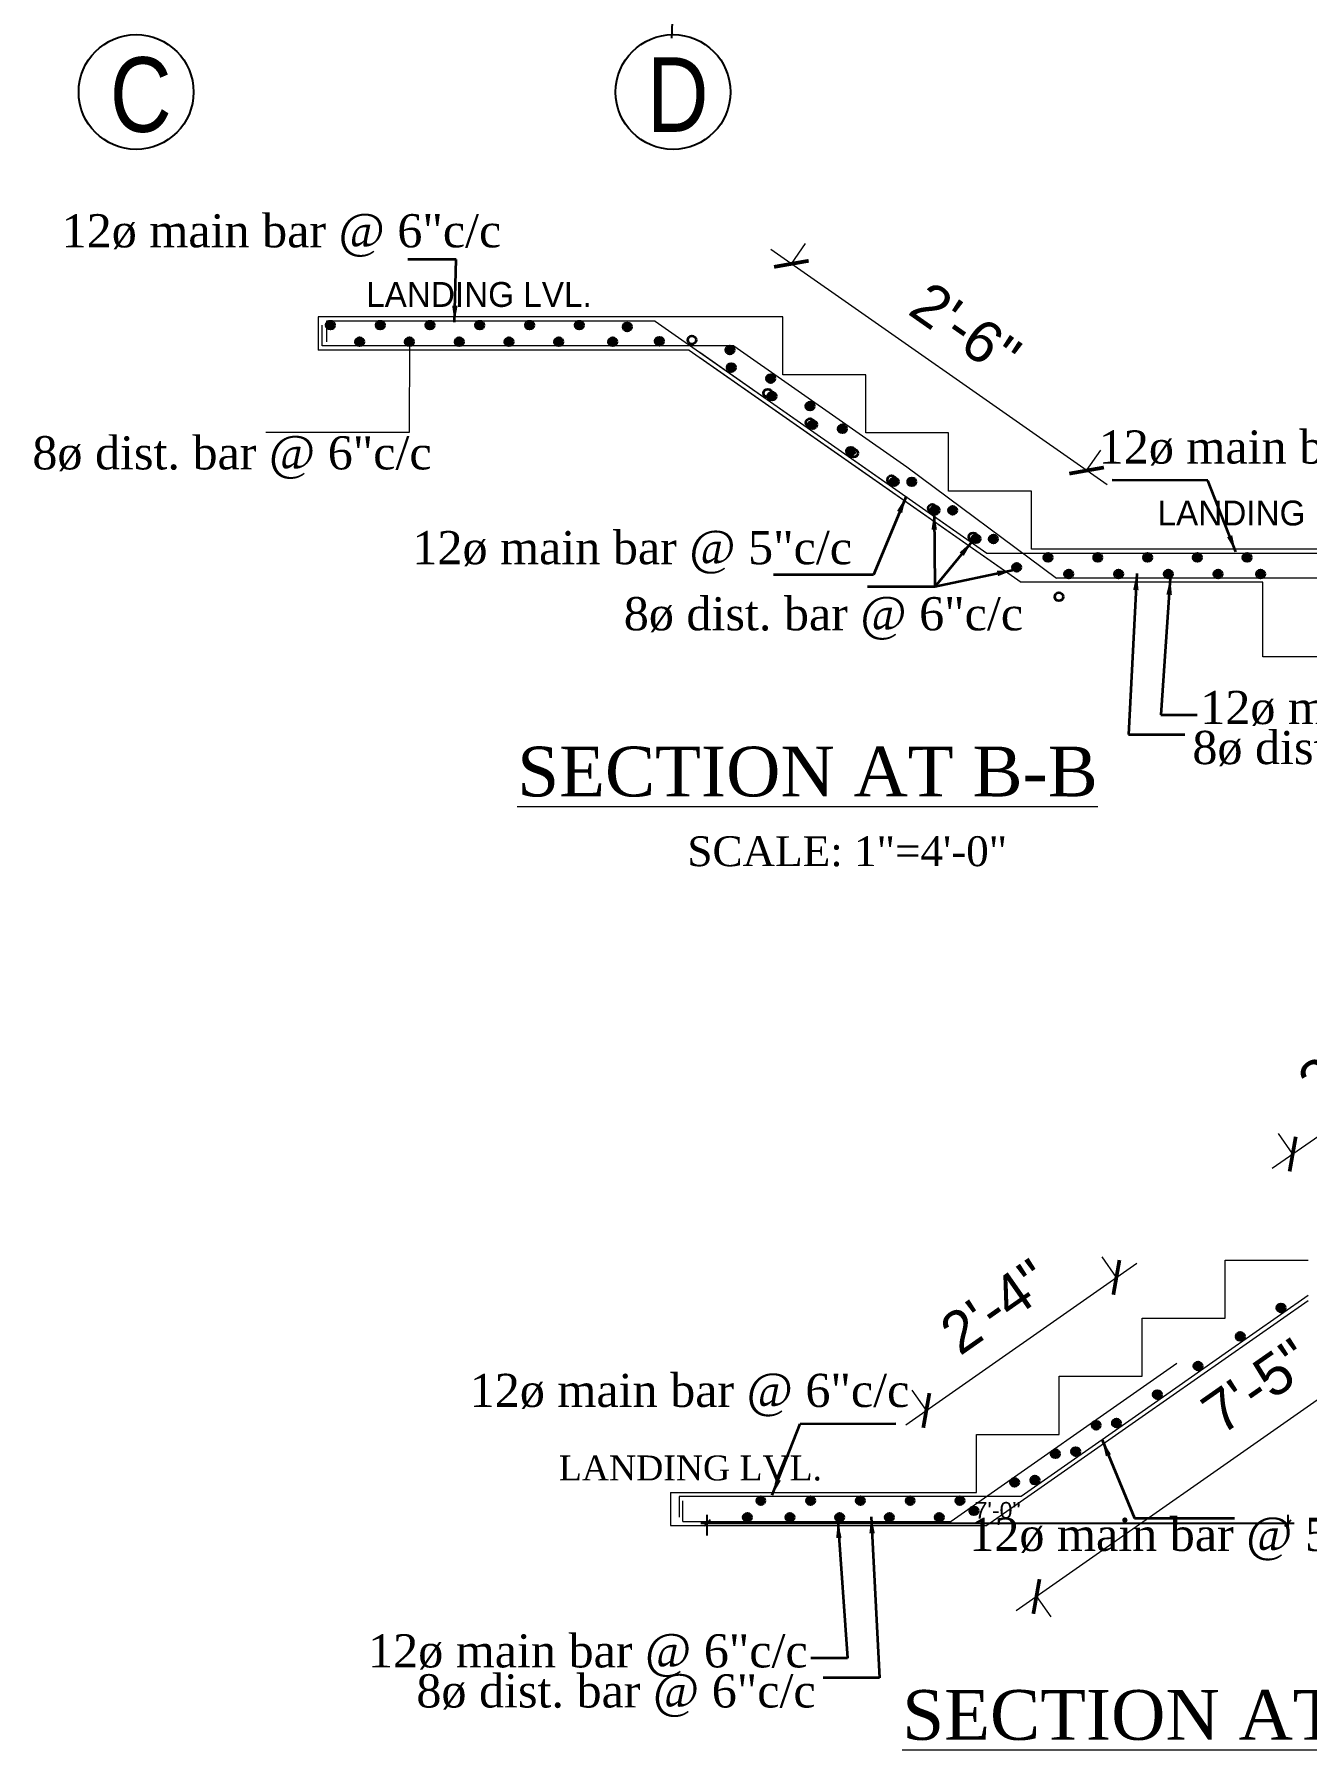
# Model space of a CAD drawing. Header units: inches. Extents: x 149715 to 152893, y -16726 to -14478.
# Drawn here: x 151562.5 to 151869.3, y -16146.7 to -15733.1 of the extents above; entities that cross this region are included whole.
import ezdxf
from ezdxf.enums import TextEntityAlignment as Align

# ---------------------------------------------------------------- set-up
doc = ezdxf.new("R2010")
doc.units = ezdxf.units.IN
doc.header["$LTSCALE"] = 0.5
doc.header["$MEASUREMENT"] = 0
doc.header["$PDMODE"] = 66
for name, color, linetype, lineweight in [('DIM_LINE', 165, 'Continuous', 15), ('hatch', 9, 'Continuous', 5), ('stair', 132, 'Continuous', 13), ('TEXT', 220, 'Continuous', 9), ('Toilet', 7, 'Continuous', 25), ('WALL SEC', 2, 'Continuous', 35)]:
    doc.layers.add(name, color=color, linetype=linetype, lineweight=lineweight)
doc.styles.add('48', font='arial.ttf', dxfattribs={"height": 4})
doc.styles.add('bimal', font='arial.ttf')
doc.styles.add('NIR', font='COPRGTL.TTF')
doc.styles.add('ordinary', font='ARIALN.TTF')
doc.styles.add('Times', font='times.ttf')
doc.dimstyles.new('1_96', dxfattribs={"dimtxt": 5, "dimasz": 3, "dimexe": 3, "dimexo": 3, "dimgap": 3, "dimtad": 1, "dimdec": 0, "dimzin": 0, "dimdsep": 46, "dimlunit": 4, "dimtxsty": 'bimal', "dimblk": 'ARCHTICK', "dimcen": 2, "dimdle": 3, "dimclrd": 3, "dimclre": 1, "dimclrt": 4, "dimadec": 0, "dimazin": 0, "dimtfac": 1, "dimtdec": 0, "dimtix": 1, "dimtofl": 0, "dimtmove": 0, "dimatfit": 3, "dimldrblk": 'ARCHTICK', "dimfxl": 1, "dimtolj": 1, "dimtzin": 0, "dimlwd": 0, "dimlwe": 9, "dimarcsym": 0})
doc.dimstyles.new('Copy of Standard', dxfattribs={"dimtxt": 9, "dimasz": 1, "dimexe": 1, "dimexo": 12, "dimgap": 1, "dimtad": 3, "dimdec": 0, "dimzin": 0, "dimdsep": 46, "dimlunit": 4, "dimtxsty": 'NIR', "dimcen": 0.09, "dimclrt": 2, "dimadec": 0, "dimazin": 0, "dimtfac": 1, "dimtdec": 0, "dimtofl": 0, "dimtmove": 2, "dimatfit": 0, "dimfxl": 1, "dimtolj": 1, "dimtzin": 0, "dimarcsym": 0})
doc.dimstyles.new('nir 48', dxfattribs={"dimscale": 0.5, "dimtxt": 4, "dimasz": 3, "dimexe": 4, "dimexo": 6, "dimgap": 2, "dimtad": 3, "dimdec": 0, "dimzin": 3, "dimlunit": 4, "dimtxsty": '48', "dimblk": 'OBLIQUE', "dimcen": 2.5, "dimdle": 3, "dimclrt": 3, "dimadec": 0, "dimazin": 0, "dimtfac": 1, "dimtdec": 0, "dimtmove": 2, "dimatfit": 3, "dimfxl": 1, "dimfxlon": 1, "dimarcsym": 0})

# ---------------------------------------------------------------- blocks, each defined once
blk = doc.blocks.new('_ArchTick')
at = {"color": 0, "linetype": 'ByBlock', "const_width": 0.15}
blk.add_lwpolyline([(-0.5, -0.5), (0.5, 0.5)], dxfattribs=at)
blk = doc.blocks.new('*D803')
at = {"layer": 'Defpoints', "color": 0, "linetype": 'Continuous', "transparency": 16777216}
for p in [(121491.84, -24467.13), (121411.84, -24523.13), (121417.82, -24531.68)]:
    blk.add_point(p, dxfattribs=at)
at = {"layer": 'WALL SEC', "color": 3, "linetype": 'Continuous', "lineweight": 0, "transparency": 16777216}
blk.add_line((121500.28, -24473.96), (121415.37, -24533.4), dxfattribs=at)
at = {"layer": 'WALL SEC', "color": 1, "linetype": 'Continuous', "lineweight": 9, "transparency": 16777216}
for p, q in [((121497.82, -24475.68), (121499.54, -24478.13)), ((121417.82, -24531.68), (121419.54, -24534.13))]:
    blk.add_line(p, q, dxfattribs=at)
at = {"layer": 'WALL SEC', "color": 3, "linetype": 'Continuous', "lineweight": 0, "transparency": 16777216, "xscale": 3, "yscale": 3, "zscale": 3}
for p, rotation in [((121497.82, -24475.68), 34.99202019856288), ((121417.82, -24531.68), 214.9920201985628)]:
    blk.add_blockref('_ArchTick', p, dxfattribs=dict(at, rotation=rotation))
at = {"layer": 'WALL SEC', "color": 4, "linetype": 'Continuous', "lineweight": 25, "transparency": 16777216, "insert": (121444.37, -24506.33), "char_height": 5, "attachment_point": 5, "rotation": 34.992, "style": 'bimal'}
blk.add_mtext('\\A1;7\'-5"', dxfattribs=at)
blk = doc.blocks.new('*D804')
at = {"layer": 'Defpoints', "color": 0, "linetype": 'Continuous', "transparency": 16777216}
for p in [(121427.46, -24493.21), (121434.73, -24503.59), (121411.82, -24519.63)]:
    blk.add_point(p, dxfattribs=at)
at = {"layer": 'WALL SEC', "color": 1, "linetype": 'Continuous', "lineweight": 9, "transparency": 16777216}
for p, q in [((121427.46, -24493.21), (121425.74, -24490.75)), ((121404.55, -24509.25), (121402.83, -24506.79))]:
    blk.add_line(p, q, dxfattribs=at)
at = {"layer": 'WALL SEC', "color": 3, "linetype": 'Continuous', "lineweight": 0, "transparency": 16777216}
blk.add_line((121402.09, -24510.97), (121429.92, -24491.49), dxfattribs=at)
at = {"layer": 'WALL SEC', "color": 3, "linetype": 'Continuous', "lineweight": 0, "transparency": 16777216, "xscale": 3, "yscale": 3, "zscale": 3}
for p, rotation in [((121427.46, -24493.21), 34.99202019855377), ((121404.55, -24509.25), 214.9920201985538)]:
    blk.add_blockref('_ArchTick', p, dxfattribs=dict(at, rotation=rotation))
at = {"layer": 'WALL SEC', "color": 4, "linetype": 'Continuous', "lineweight": 25, "transparency": 16777216, "insert": (121412.85, -24496.71), "char_height": 5, "attachment_point": 5, "rotation": 34.992, "style": 'bimal'}
blk.add_mtext('\\A1;2\'-4"', dxfattribs=at)
blk = doc.blocks.new('*D805')
at = {"layer": 'Defpoints', "color": 0, "linetype": 'Continuous', "transparency": 16777216}
for p in [(121469.55, -24463.75), (121476.47, -24473.63), (121455.63, -24488.22)]:
    blk.add_point(p, dxfattribs=at)
at = {"layer": 'WALL SEC', "color": 3, "linetype": 'Continuous', "lineweight": 0, "transparency": 16777216}
blk.add_line((121446.25, -24480.06), (121472.01, -24462.03), dxfattribs=at)
at = {"layer": 'WALL SEC', "color": 1, "linetype": 'Continuous', "lineweight": 9, "transparency": 16777216}
for p, q in [((121469.55, -24463.75), (121467.83, -24461.29)), ((121448.71, -24478.34), (121446.99, -24475.88))]:
    blk.add_line(p, q, dxfattribs=at)
at = {"layer": 'WALL SEC', "color": 3, "linetype": 'Continuous', "lineweight": 0, "transparency": 16777216, "xscale": 3, "yscale": 3, "zscale": 3}
for p, rotation in [((121469.55, -24463.75), 34.99202019818098), ((121448.71, -24478.34), 214.992020198181)]:
    blk.add_blockref('_ArchTick', p, dxfattribs=dict(at, rotation=rotation))
at = {"layer": 'WALL SEC', "color": 4, "linetype": 'Continuous', "lineweight": 25, "transparency": 16777216, "insert": (121455.97, -24466.53), "char_height": 5, "attachment_point": 5, "rotation": 34.992, "style": 'bimal'}
blk.add_mtext('\\A1;2\'-4"', dxfattribs=at)
blk = doc.blocks.new('*D806')
at = {"layer": 'Defpoints', "color": 0, "linetype": 'Continuous', "transparency": 16777216}
for p in [(121388.28, -24371.02), (121381.36, -24380.91), (121417.24, -24405.41)]:
    blk.add_point(p, dxfattribs=at)
at = {"layer": 'WALL SEC', "color": 1, "linetype": 'Continuous', "lineweight": 9, "transparency": 16777216}
for p, q in [((121388.28, -24371.02), (121390, -24368.56)), ((121423.87, -24395.94), (121425.59, -24393.48))]:
    blk.add_line(p, q, dxfattribs=at)
at = {"layer": 'WALL SEC', "color": 3, "linetype": 'Continuous', "lineweight": 0, "transparency": 16777216}
blk.add_line((121426.33, -24397.66), (121385.82, -24369.3), dxfattribs=at)
at = {"layer": 'WALL SEC', "color": 3, "linetype": 'Continuous', "lineweight": 0, "transparency": 16777216, "xscale": 3, "yscale": 3, "zscale": 3}
for p, rotation in [((121388.28, -24371.02), 145.0079798016455), ((121423.87, -24395.94), 325.0079798016455)]:
    blk.add_blockref('_ArchTick', p, dxfattribs=dict(at, rotation=rotation))
at = {"layer": 'WALL SEC', "color": 4, "linetype": 'Continuous', "lineweight": 25, "transparency": 16777216, "insert": (121409.26, -24378.93), "char_height": 5, "attachment_point": 5, "rotation": 325.008, "style": 'bimal'}
blk.add_mtext('\\A1;2\'-6"', dxfattribs=at)
blk = doc.blocks.new('_Oblique')
at = {"color": 0, "linetype": 'ByBlock', "lineweight": -2}
blk.add_line((-0.5, -0.5), (0.5, 0.5), dxfattribs=at)
blk = doc.blocks.new('*D1305')
at = {"layer": 'Defpoints', "color": 0, "transparency": 16777216}
for p in [(151864.77, -16092), (151724.73, -16109.78), (151864.77, -16109.78)]:
    blk.add_point(p, dxfattribs=at)
at = {"layer": 'DIM_LINE', "color": 0, "linetype": 'ByBlock', "lineweight": -2, "transparency": 16777216}
blk.add_line((151723.23, -16092), (151866.27, -16092), dxfattribs=at)
at = {"layer": 'DIM_LINE', "color": 0, "lineweight": -2, "transparency": 16777216}
for p, q in [((151724.73, -16095), (151724.73, -16090)), ((151864.77, -16095), (151864.77, -16090))]:
    blk.add_line(p, q, dxfattribs=at)
at = {"layer": 'DIM_LINE', "color": 0, "lineweight": -2, "transparency": 16777216, "xscale": 1.5, "yscale": 1.5, "zscale": 1.5, "rotation": 180}
blk.add_blockref('_Oblique', (151724.73, -16092), dxfattribs=at)
at = {"layer": 'DIM_LINE', "color": 0, "lineweight": -2, "transparency": 16777216, "xscale": 1.5, "yscale": 1.5, "zscale": 1.5}
blk.add_blockref('_Oblique', (151864.77, -16092), dxfattribs=at)
at = {"layer": 'DIM_LINE', "color": 3, "transparency": 16777216, "insert": (151794.75, -16088.96), "char_height": 4, "attachment_point": 5, "style": '48'}
blk.add_mtext('7\'-0"', dxfattribs=at)
blk = doc.blocks.new('YYG')
at = {"layer": 'WALL SEC'}
for points in [[(121333.22, -24378.41, -0.407959), (121332.73, -24378.91), (121332.71, -24378.91, -0.407959), (121332.22, -24378.41, -1)], [(121339.22, -24378.41, -0.407959), (121338.73, -24378.91), (121338.71, -24378.91, -0.407959), (121338.22, -24378.41, -1)], [(121345.22, -24378.41, -0.407959), (121344.73, -24378.91), (121344.71, -24378.91, -0.407959), (121344.22, -24378.41, -1)], [(121351.22, -24378.41, -0.407959), (121350.73, -24378.91), (121350.71, -24378.91, -0.407959), (121350.22, -24378.41, -1)], [(121357.22, -24378.41, -0.407959), (121356.73, -24378.91), (121356.71, -24378.91, -0.407959), (121356.22, -24378.41, -1)], [(121363.22, -24378.41, -0.407959), (121362.73, -24378.91), (121362.71, -24378.91, -0.407959), (121362.22, -24378.41, -1)], [(121368.99, -24378.62, -0.407959), (121368.5, -24379.12), (121368.48, -24379.12, -0.407959), (121367.99, -24378.62, -1)], [(121336.74, -24380.41, -0.407959), (121336.25, -24380.91), (121336.23, -24380.91, -0.407959), (121335.74, -24380.41, -1)], [(121342.74, -24380.41, -0.407959), (121342.25, -24380.91), (121342.23, -24380.91, -0.407959), (121341.74, -24380.41, -1)], [(121348.74, -24380.41, -0.407959), (121348.25, -24380.91), (121348.23, -24380.91, -0.407959), (121347.74, -24380.41, -1)], [(121354.74, -24380.41, -0.407959), (121354.25, -24380.91), (121354.23, -24380.91, -0.407959), (121353.74, -24380.41, -1)], [(121360.74, -24380.41, -0.407959), (121360.25, -24380.91), (121360.23, -24380.91, -0.407959), (121359.74, -24380.41, -1)], [(121367.24, -24380.41, -0.407959), (121366.75, -24380.91), (121366.73, -24380.91, -0.407959), (121366.24, -24380.41, -1)], [(121372.88, -24380.35, -0.407959), (121372.39, -24380.85), (121372.37, -24380.85, -0.407959), (121371.88, -24380.35, -1)], [(121381.37, -24381.41, -0.407959), (121380.88, -24381.91), (121380.86, -24381.91, -0.407959), (121380.37, -24381.41, -1)], [(121381.53, -24383.52, -0.407959), (121381.04, -24384.02), (121381.02, -24384.02, -0.407959), (121380.53, -24383.52, -1)], [(121386.29, -24384.85, -0.407959), (121385.8, -24385.35), (121385.78, -24385.35, -0.407959), (121385.29, -24384.85, -1)], [(121386.45, -24386.96, -0.407959), (121385.96, -24387.46), (121385.94, -24387.46, -0.407959), (121385.45, -24386.96, -1)], [(121391.03, -24388.17, -0.407959), (121390.54, -24388.67), (121390.52, -24388.67, -0.407959), (121390.03, -24388.17, -1)], [(121391.36, -24390.4, -0.407959), (121390.87, -24390.9), (121390.85, -24390.9, -0.407959), (121390.36, -24390.4, -1)], [(121394.94, -24390.9, -0.407959), (121394.45, -24391.4), (121394.43, -24391.4, -0.407959), (121393.94, -24390.9, -1)], [(121395.94, -24393.61, -0.407959), (121395.45, -24394.11), (121395.43, -24394.11, -0.407959), (121394.94, -24393.61, -1)], [(121401.19, -24397.29, -0.407959), (121400.71, -24397.79), (121400.68, -24397.79, -0.407959), (121400.19, -24397.29, -1)], [(121403.3, -24397.31, -0.407959), (121402.82, -24397.81), (121402.79, -24397.81, -0.407959), (121402.3, -24397.31, -1)], [(121406.11, -24400.73, -0.407959), (121405.62, -24401.23), (121405.6, -24401.23, -0.407959), (121405.11, -24400.73, -1)], [(121408.22, -24400.75, -0.407959), (121407.73, -24401.25), (121407.71, -24401.25, -0.407959), (121407.22, -24400.75, -1)], [(121411.03, -24404.17, -0.407959), (121410.54, -24404.67), (121410.51, -24404.67, -0.407959), (121410.03, -24404.17, -1)], [(121413.14, -24404.19, -0.407959), (121412.65, -24404.69), (121412.62, -24404.69, -0.407959), (121412.14, -24404.19, -1)], [(121419.72, -24406.41, -0.407959), (121419.23, -24406.91), (121419.21, -24406.91, -0.407959), (121418.72, -24406.41, -1)], [(121425.72, -24406.41, -0.407959), (121425.23, -24406.91), (121425.21, -24406.91, -0.407959), (121424.72, -24406.41, -1)], [(121431.72, -24406.41, -0.407959), (121431.23, -24406.91), (121431.21, -24406.91, -0.407959), (121430.72, -24406.41, -1)], [(121437.72, -24406.41, -0.407959), (121437.23, -24406.91), (121437.21, -24406.91, -0.407959), (121436.72, -24406.41, -1)], [(121443.72, -24406.41, -0.407959), (121443.23, -24406.91), (121443.21, -24406.91, -0.407959), (121442.72, -24406.41, -1)], [(121415.94, -24407.61, -0.407959), (121415.45, -24408.11), (121415.43, -24408.11, -0.407959), (121414.94, -24407.61, -1)], [(121422.22, -24408.41, -0.407959), (121421.73, -24408.91), (121421.71, -24408.91, -0.407959), (121421.22, -24408.41, -1)], [(121428.22, -24408.41, -0.407959), (121427.73, -24408.91), (121427.71, -24408.91, -0.407959), (121427.22, -24408.41, -1)], [(121434.22, -24408.41, -0.407959), (121433.73, -24408.91), (121433.71, -24408.91, -0.407959), (121433.22, -24408.41, -1)], [(121440.22, -24408.41, -0.407959), (121439.73, -24408.91), (121439.71, -24408.91, -0.407959), (121439.22, -24408.41, -1)], [(121445.34, -24408.41, -0.407959), (121444.85, -24408.91), (121444.83, -24408.91, -0.407959), (121444.34, -24408.41, -1)], [(121446.8, -24496.89, 0.407959), (121447.29, -24497.39), (121447.31, -24497.39, 0.407959), (121447.8, -24496.89, 1)], [(121441.89, -24500.33, 0.407959), (121442.37, -24500.83), (121442.4, -24500.83, 0.407959), (121442.89, -24500.33, 1)], [(121436.8, -24503.89, 0.407959), (121437.29, -24504.39), (121437.31, -24504.39, 0.407959), (121437.8, -24503.89, 1)], [(121431.89, -24507.33, 0.407959), (121432.37, -24507.83), (121432.4, -24507.83, 0.407959), (121432.89, -24507.33, 1)], [(121424.52, -24511.03, 0.407959), (121425.01, -24511.53), (121425.03, -24511.53, 0.407959), (121425.52, -24511.03, 1)], [(121426.97, -24510.78, 0.407959), (121427.46, -24511.27), (121427.48, -24511.27, 0.407959), (121427.97, -24510.78, 1)], [(121419.61, -24514.47, 0.407959), (121420.1, -24514.97), (121420.12, -24514.97, 0.407959), (121420.61, -24514.47, 1)], [(121422.05, -24514.22, 0.407959), (121422.54, -24514.72), (121422.57, -24514.72, 0.407959), (121423.05, -24514.22, 1)], [(121414.69, -24517.91, 0.407959), (121415.18, -24518.41), (121415.2, -24518.41, 0.407959), (121415.69, -24517.91, 1)], [(121417.14, -24517.66, 0.407959), (121417.63, -24518.16), (121417.65, -24518.16, 0.407959), (121418.14, -24517.66, 1)], [(121384.1, -24520.14, 0.407959), (121384.59, -24520.64), (121384.62, -24520.64, 0.407959), (121385.1, -24520.14, 1)], [(121390.1, -24520.14, 0.407959), (121390.59, -24520.64), (121390.62, -24520.64, 0.407959), (121391.1, -24520.14, 1)], [(121396.1, -24520.14, 0.407959), (121396.59, -24520.64), (121396.62, -24520.64, 0.407959), (121397.1, -24520.14, 1)], [(121402.1, -24520.14, 0.407959), (121402.59, -24520.64), (121402.62, -24520.64, 0.407959), (121403.1, -24520.14, 1)], [(121408.1, -24520.14, 0.407959), (121408.59, -24520.64), (121408.62, -24520.64, 0.407959), (121409.1, -24520.14, 1)], [(121382.49, -24522.14, 0.407959), (121382.98, -24522.64), (121383, -24522.64, 0.407959), (121383.49, -24522.14, 1)], [(121387.6, -24522.14, 0.407959), (121388.09, -24522.64), (121388.12, -24522.64, 0.407959), (121388.6, -24522.14, 1)], [(121393.6, -24522.14, 0.407959), (121394.09, -24522.64), (121394.12, -24522.64, 0.407959), (121394.6, -24522.14, 1)], [(121399.6, -24522.14, 0.407959), (121400.09, -24522.64), (121400.12, -24522.64, 0.407959), (121400.6, -24522.14, 1)], [(121405.6, -24522.14, 0.407959), (121406.09, -24522.64), (121406.12, -24522.64, 0.407959), (121406.6, -24522.14, 1)], [(121409.78, -24521.36, 0.407959), (121410.26, -24521.85), (121410.29, -24521.85, 0.407959), (121410.78, -24521.36, 1)]]:
    blk.add_hatch(color=256, dxfattribs=at).paths.add_polyline_path(points)
at = {"layer": 'hatch'}
blk.add_lwpolyline([(121342.24, -24380.41), (121342.22, -24391.37), (121324.95, -24391.37)], dxfattribs=at)
at = {"layer": 'stair'}
for p, q in [((121377.24, -24377.41), (121331.24, -24377.41)), ((121331.24, -24377.41), (121331.24, -24381.41)), ((121331.74, -24380.91), (121331.74, -24378.41)), ((121371.85, -24377.91), (121332.24, -24377.91)), ((121332.24, -24377.91), (121332.24, -24380.41)), ((121371.85, -24377.91), (121411.85, -24405.91)), ((121375.98, -24381.41), (121331.24, -24381.41)), ((121381.36, -24380.91), (121331.74, -24380.91)), ((121375.98, -24381.41), (121415.98, -24409.41)), ((121377.24, -24381.68), (121387.24, -24388.68)), ((121381.36, -24380.91), (121402.2, -24395.5)), ((121377.24, -24382.29), (121387.24, -24389.29)), ((121387.24, -24388.68), (121397.24, -24395.68)), ((121387.24, -24389.29), (121397.24, -24396.29)), ((121397.24, -24395.68), (121411.85, -24405.91)), ((121402.2, -24395.5), (121420.24, -24408.91)), ((121397.24, -24396.29), (121415.98, -24409.41)), ((121411.85, -24405.91), (121453.09, -24405.91)), ((121454.11, -24405.41), (121417.24, -24405.41)), ((121445.11, -24409.41), (121415.98, -24409.41)), ((121452.61, -24408.91), (121420.29, -24408.91)), ((121445.11, -24418.41), (121445.11, -24409.41)), ((121454.11, -24418.41), (121445.11, -24418.41)), ((121450.58, -24495.4), (121440.58, -24502.4)), ((121450.58, -24496.02), (121440.58, -24503.02)), ((121434.73, -24503.59), (121407.53, -24522.63)), ((121440.58, -24502.4), (121430.58, -24509.4)), ((121440.58, -24503.02), (121430.58, -24510.02)), ((121430.58, -24509.4), (121415.97, -24519.63)), ((121430.58, -24510.02), (121411.84, -24523.13)), ((121373.71, -24519.13), (121373.71, -24523.13)), ((121373.71, -24519.13), (121410.58, -24519.13)), ((121415.97, -24519.63), (121374.74, -24519.63)), ((121374.74, -24519.63), (121374.74, -24522.13)), ((121375.21, -24522.63), (121375.21, -24520.13)), ((121373.71, -24523.13), (121411.84, -24523.13)), ((121375.21, -24522.63), (121407.53, -24522.63))]:
    blk.add_line(p, q, dxfattribs=at)
for points in [[(121387.24, -24384.41), (121387.24, -24377.41), (121377.24, -24377.41)], [(121397.24, -24391.41), (121397.24, -24384.41), (121387.24, -24384.41)], [(121407.24, -24398.41), (121407.24, -24391.41), (121397.24, -24391.41)], [(121417.24, -24405.41), (121417.24, -24398.41), (121407.24, -24398.41)], [(121440.58, -24498.13), (121440.58, -24491.13), (121450.58, -24491.13)], [(121430.58, -24505.13), (121430.58, -24498.13), (121440.58, -24498.13)], [(121420.58, -24512.13), (121420.58, -24505.13), (121430.58, -24505.13)], [(121410.58, -24519.13), (121410.58, -24512.13), (121420.58, -24512.13)]]:
    blk.add_lwpolyline(points, dxfattribs=at)
at = {"layer": 'WALL SEC'}
for centre in [(121332.72, -24378.41), (121338.72, -24378.41), (121344.72, -24378.41), (121350.72, -24378.41), (121356.72, -24378.41), (121362.72, -24378.41), (121368.49, -24378.62), (121336.24, -24380.41), (121342.24, -24380.41), (121348.24, -24380.41), (121354.24, -24380.41), (121360.24, -24380.41), (121366.74, -24380.41), (121372.38, -24380.35), (121376.29, -24380.2), (121380.87, -24381.41), (121381.03, -24383.52), (121385.79, -24384.85), (121385.44, -24386.61), (121385.95, -24386.96), (121390.53, -24388.17), (121390.53, -24390.16), (121390.86, -24390.4), (121394.44, -24390.9), (121395.44, -24393.61), (121395.78, -24393.84), (121400.36, -24397.05), (121400.69, -24397.28), (121402.8, -24397.3), (121405.27, -24400.49), (121405.61, -24400.72), (121407.72, -24400.74), (121410.19, -24403.93), (121410.53, -24404.16), (121412.64, -24404.19), (121419.22, -24406.41), (121425.22, -24406.41), (121431.22, -24406.41), (121437.22, -24406.41), (121443.22, -24406.41), (121415.44, -24407.61), (121421.72, -24408.41), (121427.72, -24408.41), (121433.72, -24408.41), (121439.72, -24408.41), (121444.84, -24408.41), (121420.53, -24411.16), (121447.3, -24496.89), (121442.39, -24500.33), (121437.3, -24503.89), (121432.39, -24507.33), (121425.02, -24511.03), (121427.47, -24510.77), (121420.11, -24514.47), (121422.55, -24514.21), (121415.19, -24517.91), (121417.64, -24517.65), (121384.6, -24520.13), (121390.6, -24520.13), (121396.6, -24520.13), (121402.6, -24520.13), (121408.6, -24520.13), (121382.99, -24522.13), (121388.1, -24522.13), (121394.1, -24522.13), (121400.1, -24522.13), (121406.1, -24522.13), (121410.28, -24521.35)]:
    blk.add_circle(centre, 0.5, dxfattribs=at)
at = {"char_height": 3}
for s, insert, width, attachment_point, style in [('LANDING LVL.', (121364.22, -24373.21), 76.1011, 3, 'NIR'), ('LANDING LVL.', (121459.62, -24399.56), 76.1011, 3, 'NIR'), ('\\pt6;LANDING LVL.', (121360.26, -24514.68), 60.8422, 1, 'Times')]:
    blk.add_mtext(s, dxfattribs=dict(at, insert=insert, width=width, attachment_point=attachment_point, style=style))
at = {"layer": 'TEXT', "style": 'Times'}
for s, p in [('%%USECTION AT B-B', (121390.23, -24432.22)), ('%%USECTION AT A-A', (121437.14, -24545.95))]:
    blk.add_text(s, height=6, dxfattribs=at).set_placement(p, align=Align.MIDDLE_CENTER)
at = {"layer": 'TEXT', "char_height": 4, "style": 'Times'}
for s, insert, attachment_point in [('12ø main bar @ 6"c/c', (121300.32, -24370.19), 7), ('8ø dist. bar @ 6"c/c', (121296.79, -24396.96), 7), ('12ø main bar @ 6"c/c', (121425.33, -24396.26), 7), ('12ø main bar @ 5"c/c', (121342.6, -24408.39), 7), ('8ø dist. bar @ 6"c/c', (121368.08, -24416.36), 7), ('12ø main bar @ 6"c/c', (121437.57, -24427.66), 7), ('8ø dist. bar @ 6"c/c', (121436.62, -24432.49), 7), ('12ø main bar @ 6"c/c', (121402.5, -24509.99), 9), ('12ø main bar @ 5"c/c', (121462.72, -24527.35), 9), ('12ø main bar @ 6"c/c', (121390.25, -24541.39), 9), ('8ø dist. bar @ 6"c/c', (121391.21, -24546.22), 9)]:
    blk.add_mtext(s, dxfattribs=dict(at, insert=insert, attachment_point=attachment_point))
at = {"layer": 'TEXT', "insert": (121395.02, -24441.87), "char_height": 3.6, "width": 108.2159, "attachment_point": 5, "style": 'Times'}
blk.add_mtext('SCALE: 1"=4\'-0"', dxfattribs=at)
at = {"layer": 'WALL SEC', "linetype": 'Continuous', "lineweight": 25}
for base, p1, p2, angle, text, picture, middle in [((121388.28, -24371.02), (121417.24, -24405.41), (121381.36, -24380.91), 325.008, '2\'-6"', '*D806', (121409.26, -24378.93)), ((121469.55, -24463.75), (121455.63, -24488.22), (121476.47, -24473.63), 214.992, '2\'-4"', '*D805', (121455.97, -24466.53))]:
    dim = blk.add_linear_dim(base=base, p1=p1, p2=p2, angle=angle, text=text, dimstyle='1_96', override={"dimfxl": 0, "dimfxlon": 1, "dimarcsym": 1}, dxfattribs=at)
    dim.commit()
    dim.dimension.update_dxf_attribs({"geometry": picture, "text_midpoint": middle})
dim = blk.add_linear_dim(base=(121417.82, -24531.68), p1=(121491.84, -24467.13), p2=(121411.84, -24523.13), angle=214.992, text='7\'-5"', dimstyle='1_96', override={"dimfxl": 0, "dimfxlon": 1, "dimarcsym": 1}, dxfattribs=at)
dim.commit()
dim.dimension.update_dxf_attribs({"geometry": '*D803', "text_midpoint": (121447.55, -24510.87), "dimtype": 161})
dim = blk.add_aligned_dim(p1=(121411.82, -24519.63), p2=(121434.73, -24503.59), distance=12.68, text='2\'-4"', dimstyle='1_96', override={"dimfxl": 0, "dimfxlon": 1, "dimarcsym": 1}, dxfattribs=at)
dim.commit()
dim.dimension.update_dxf_attribs({"geometry": '*D804', "text_midpoint": (121412.85, -24496.71)})
at = {"layer": 'hatch'}
for points in [[(121347.67, -24378.06), (121347.87, -24370.51), (121342.06, -24370.51)], [(121441.84, -24405.72), (121438.47, -24397.12), (121426.93, -24397.09)], [(121402.1, -24399.08), (121398.18, -24408.51), (121386.12, -24408.52)], [(121405.48, -24401.07), (121405.58, -24409.97), (121397.44, -24409.97)], [(121410.07, -24404.48), (121405.58, -24409.97), (121397.44, -24409.97)], [(121415.08, -24407.93), (121405.58, -24409.97), (121397.44, -24409.97)], [(121429.91, -24408.35), (121428.93, -24427.75), (121435.72, -24427.75)], [(121433.96, -24408.91), (121432.8, -24425.37), (121437.18, -24425.37)], [(121385.98, -24519.45), (121389.35, -24510.85), (121400.89, -24510.82)], [(121425.73, -24512.81), (121429.65, -24522.23), (121441.71, -24522.25)], [(121397.91, -24522.07), (121398.89, -24541.48), (121392.1, -24541.48)], [(121393.87, -24522.63), (121395.03, -24539.1), (121390.64, -24539.1)]]:
    blk.add_leader(points, dimstyle='Copy of Standard', override={"dimasz": 2, "dimtad": 0}, dxfattribs=at)

msp = doc.modelspace()

# ---------------------------------------------------------------- linework, layer by layer
msp.add_line((151734.49, -15244.75), (151716.15, -15734.02))
at = {"layer": 'Toilet'}
for centre in [(151587.06, -15746.97), (151716.51, -15746.97)]:
    msp.add_circle(centre, 13.84, dxfattribs=at)

# ---------------------------------------------------------------- block references
at = {"layer": 'WALL SEC', "xscale": 2, "yscale": 2, "zscale": 2}
msp.add_blockref('YYG', (-91031.53, 32953.64), dxfattribs=at)

# ---------------------------------------------------------------- texts
at = {"layer": 'Toilet', "char_height": 18, "width": 45.2776, "attachment_point": 1, "style": 'ordinary'}
for s, insert in [('C', (151580.74, -15738.58)), ('D', (151710.19, -15738.58))]:
    msp.add_mtext(s, dxfattribs=dict(at, insert=insert))

# ---------------------------------------------------------------- dimensions: what is measured, and where the dimension line sits
at = {"layer": 'DIM_LINE'}
dim = msp.add_linear_dim(base=(151864.77, -16092), p1=(151724.73, -16109.78), p2=(151864.77, -16109.78), angle=180, text='7\'-0"', dimstyle='nir 48', override={"dimtxt": 2, "dimfxl": 6, "dimfxlon": 1, "dimarcsym": 1}, dxfattribs=at)
dim.commit()
dim.dimension.update_dxf_attribs({"geometry": '*D1305', "text_midpoint": (151794.75, -16088.96)})

doc.saveas('drawing.dxf')
